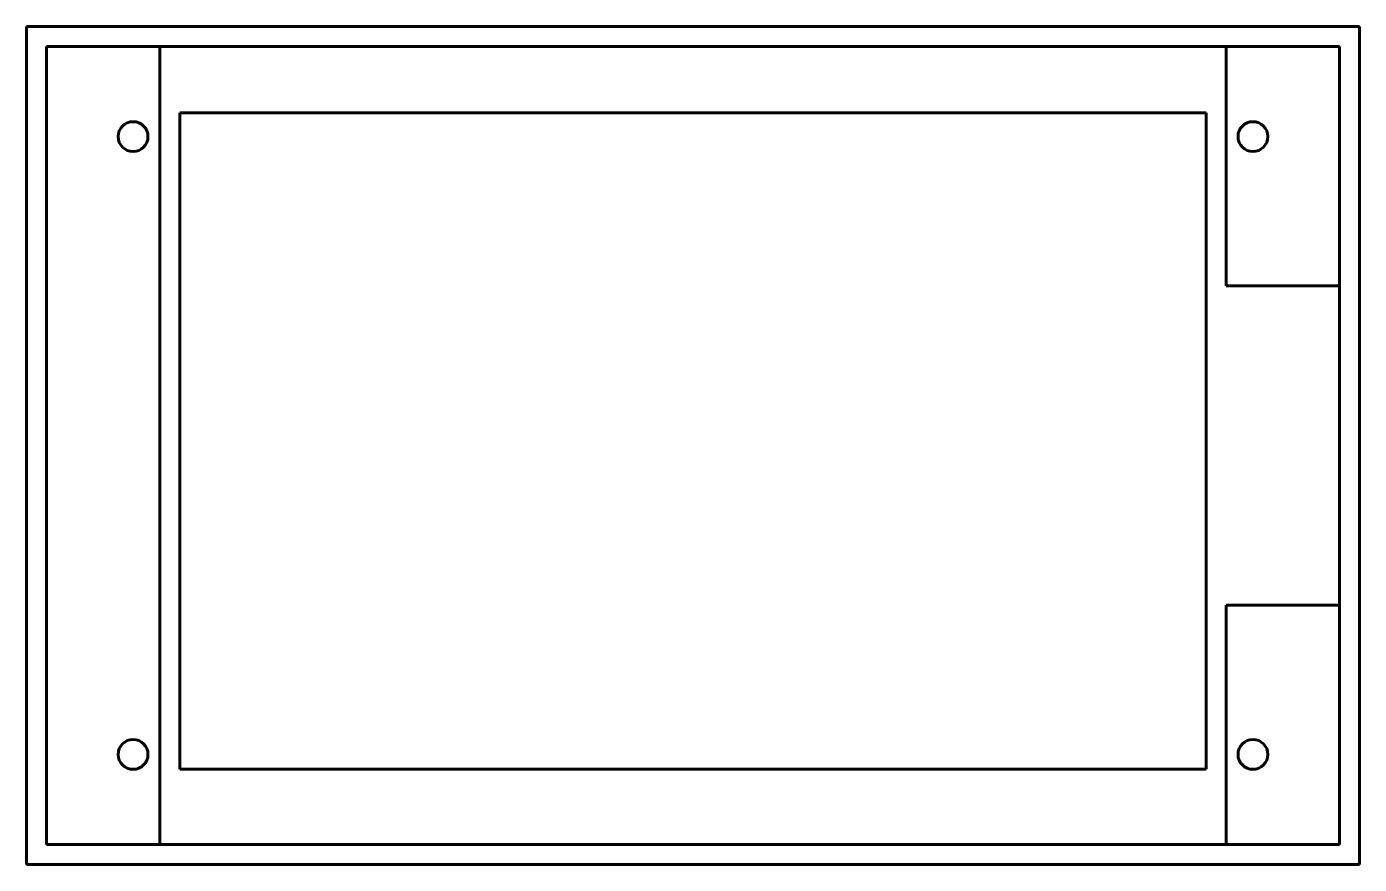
# Model space of a CAD drawing. Header units: millimetres. Extents: x 0 to 134, y 0 to 84.
import ezdxf

# ---------------------------------------------------------------- set-up
doc = ezdxf.new("R2010")
doc.units = ezdxf.units.MM
doc.linetypes.add('K5LT_BASIC', pattern=[0])

# ---------------------------------------------------------------- blocks, each defined once
blk = doc.blocks.new('U0')
at = {"color": 150, "linetype": 'K5LT_BASIC', "lineweight": 60, "true_color": 0x0080ff}
for p, q in [((0, 84.2), (134, 84.2)), ((0, 0), (0, 84.2)), ((134, 84.2), (134, 0)), ((2, 82.2), (2, 2)), ((132, 82.2), (2, 82.2)), ((13.4, 82.2), (13.4, 2)), ((120.6, 58.15), (120.6, 82.2)), ((132, 2), (132, 82.2)), ((15.4, 9.55), (15.4, 75.55)), ((15.4, 75.55), (118.6, 75.55)), ((118.6, 75.55), (118.6, 9.55)), ((120.6, 58.15), (132, 58.15)), ((120.6, 2), (120.6, 26.05)), ((120.6, 26.05), (129, 26.05)), ((132, 26.05), (129, 26.05)), ((118.6, 9.55), (15.4, 9.55)), ((2, 2), (132, 2)), ((134, 0), (0, 0))]:
    blk.add_line(p, q, dxfattribs=at)
for centre in [(10.7, 73.15), (123.3, 73.15), (10.7, 11.05), (123.3, 11.05)]:
    blk.add_circle(centre, 1.5, dxfattribs=at)

msp = doc.modelspace()

# ---------------------------------------------------------------- block references
msp.add_blockref('U0', (0, 0))

doc.saveas('drawing.dxf')
